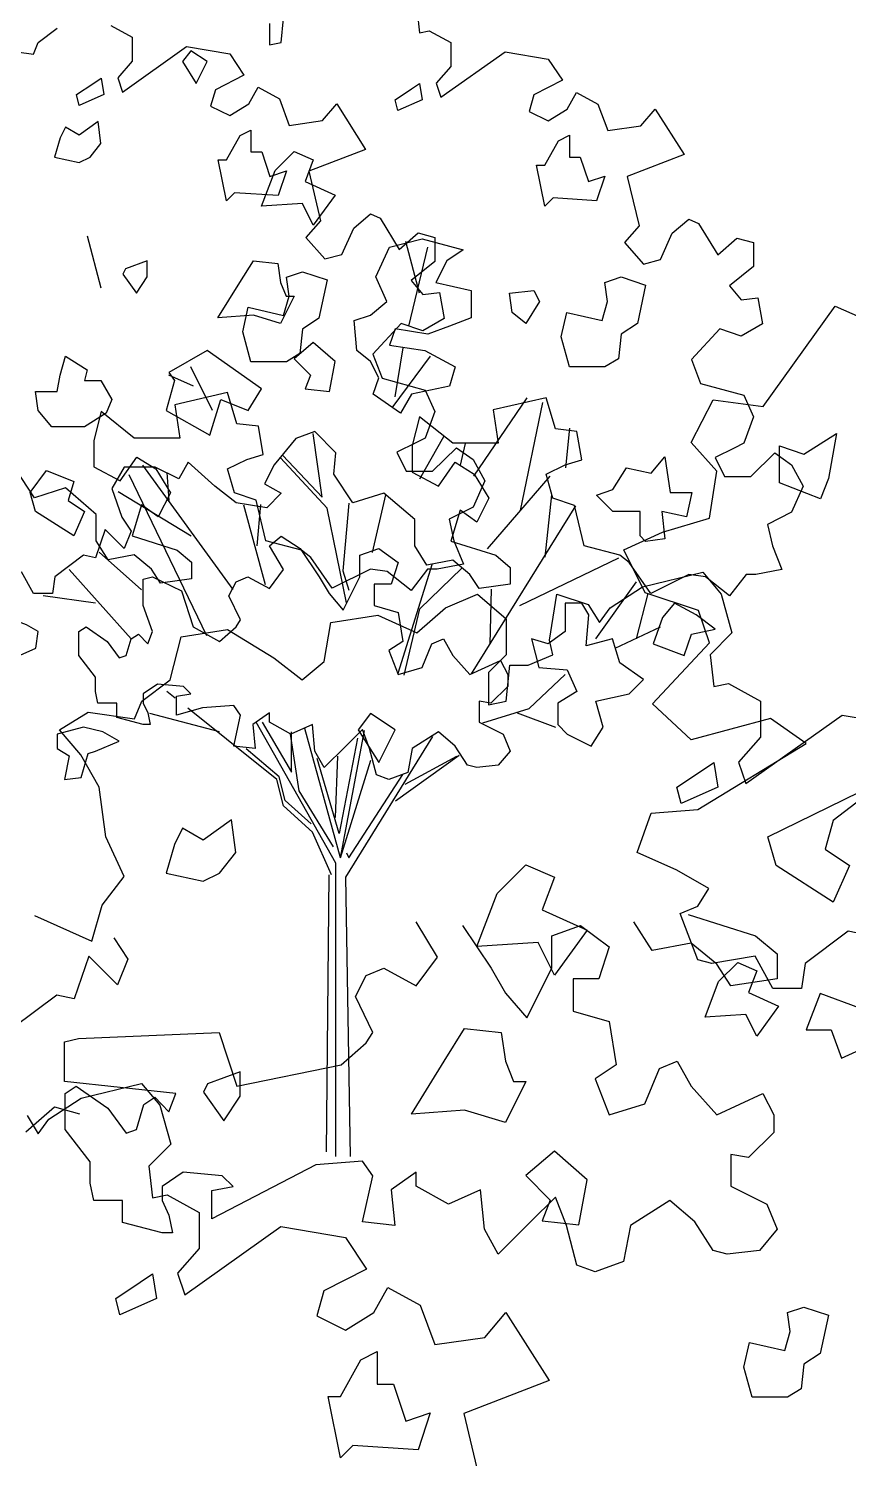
# Model space of a CAD drawing. Header units: inches. Extents: x -11 to 128, y 7 to 56.
# Drawn here: x 22.616 to 22.973, y 22.687 to 23.309 of the extents above; entities that cross this region are included whole.
import ezdxf

# ---------------------------------------------------------------- set-up
doc = ezdxf.new("R2010")
doc.units = ezdxf.units.IN
doc.header["$MEASUREMENT"] = 0
doc.layers.add('CAY', color=94, linetype='Continuous')
doc.layers.add('CAY-3', color=61, linetype='Continuous')
picture_1 = doc.add_image_def('image1.jpg', size_in_pixel=(1680, 1093))

# ---------------------------------------------------------------- blocks, each defined once
blk = doc.blocks.new('A$C76451831')
at = {"layer": 'CAY'}
for p, q in [((3764, 1772.8), (3822.4, 1787)), ((3822.4, 1787), (3840.1, 1765.7)), ((3732.8, 1752.2), (3764, 1772.8)), ((3573, 1752.2), (3604.2, 1765.7)), ((3604.2, 1765.7), (3631.9, 1741.6)), ((3673.8, 1720.9), (3680.9, 1765.7)), ((3680.9, 1765.7), (3711.5, 1755.7)), ((3840.1, 1765.7), (3850.7, 1728)), ((3462.1, 1738), (3507.5, 1745.1)), ((3507.5, 1745.1), (3545.3, 1728)), ((3545.3, 1728), (3573, 1752.2)), ((3711.5, 1755.7), (3722.2, 1738)), ((3722.2, 1738), (3732.8, 1752.2)), ((3317.1, 1724.4), (3361.9, 1731.5)), ((3361.9, 1731.5), (3406.7, 1703.8)), ((3455.6, 1700.3), (3462.1, 1738)), ((3631.9, 1741.6), (3631.9, 1706.7)), ((3306.5, 1682.6), (3317.1, 1724.4)), ((3677.3, 1706.7), (3673.8, 1720.9)), ((3850.7, 1728), (3829.5, 1706.7)), ((3406.7, 1703.8), (3434.4, 1682.6)), ((3631.9, 1706.7), (3614.8, 1689.6)), ((3653.2, 1696.7), (3677.3, 1706.7)), ((3829.5, 1706.7), (3833, 1676.1)), ((3434.4, 1682.6), (3455.6, 1700.3)), ((3614.8, 1689.6), (3614.8, 1658.4)), ((3631.9, 1661.9), (3635.5, 1696.7)), ((3635.5, 1696.7), (3653.2, 1696.7)), ((3278.8, 1661.9), (3306.5, 1682.6)), ((3833, 1676.1), (3847.2, 1679)), ((3847.2, 1679), (3878.4, 1661.9)), ((3271.7, 1644.8), (3278.8, 1661.9)), ((3614.8, 1658.4), (3631.9, 1661.9)), ((3878.4, 1661.9), (3878.4, 1627.1)), ((3199.2, 1634.2), (3226.9, 1651.3)), ((3226.9, 1651.3), (3271.7, 1644.8)), ((3864.3, 1582.3), (3957.4, 1648.4)), ((3957.4, 1648.4), (4019.9, 1637.7)), ((3219.8, 1610), (3199.2, 1634.2)), ((3878.4, 1627.1), (3857.2, 1602.9)), ((3237.5, 1578.7), (3219.8, 1610)), ((3857.2, 1602.9), (3864.3, 1582.3)), ((3244, 1530.4), (3237.5, 1578.7)), ((3261.7, 1492), (3244, 1530.4)), ((3240.4, 1464.3), (3261.7, 1492)), ((3175, 1454.3), (3230.4, 1429.5)), ((3230.4, 1429.5), (3240.4, 1464.3)), ((2228.3, 971.5), (2215.1, 1021.6)), ((2217.8, 939.8), (2236.3, 1016.3)), ((2204.6, 871.1), (2212.5, 918.7)), ((2027.8, 857.9), (2006.6, 900.2)), ((2201.9, 860.6), (2238.9, 910.7)), ((2009.3, 881.7), (1985.5, 892.2)), ((2281, 794.5), (2332.5, 870.4)), ((2326.2, 761), (2347.8, 865.6)), ((2491.6, 827), (2512.8, 868.3)), ((2512.8, 868.3), (2561.2, 861.8)), ((2134, 774), (2125.3, 835.7)), ((2228.6, 791.9), (2251.7, 832.8)), ((2370.1, 802.5), (2374.1, 840.9)), ((2268, 805.1), (2272.9, 825.9)), ((2516.4, 799.3), (2491.6, 827)), ((2047.7, 684.5), (1960.2, 805.1)), ((2138.7, 763.4), (2093.5, 812.2)), ((2095.8, 814.5), (2134, 774)), ((2022.3, 639.8), (1946.8, 795.6)), ((1985.8, 770.9), (1983.8, 797.9)), ((2294.3, 724.1), (2354.9, 794.5)), ((2509.3, 753.8), (2516.4, 799.3)), ((2007, 736.3), (1936.2, 779.1)), ((2182.7, 720.5), (2195.7, 776.4)), ((2350.1, 715.8), (2356.4, 776.4)), ((2079.1, 689), (2057.9, 766.3)), ((2071.1, 726.8), (2074.5, 766.9)), ((2157.5, 671.8), (2138.7, 763.4)), ((2159.9, 768.1), (2154, 702.8)), ((2278.7, 602.9), (2379.6, 765.8)), ((2463.9, 740.3), (2509.3, 753.8)), ((2426.2, 723.2), (2463.9, 740.3)), ((1958.8, 684.4), (1917.8, 720.8)), ((2446.8, 681.3), (2426.2, 723.2)), ((2207.6, 603.7), (2240.9, 709.9)), ((2325.4, 669), (2421.3, 715.4)), ((1948.8, 636.8), (1888.7, 704)), ((2154, 702.8), (2159.9, 684)), ((2228.7, 665.9), (2269.2, 705.2)), ((2296.7, 631.7), (2297.9, 685.1)), ((2399.3, 636.8), (2438.6, 692.2)), ((2438.6, 636.8), (2450, 680.8)), ((2498.7, 664.2), (2446.8, 681.3)), ((1914.2, 671.4), (1863.5, 678.5)), ((2213.4, 601.8), (2228.7, 665.9)), ((2509.3, 632.9), (2498.7, 664.2)), ((2417.8, 627.7), (2461.8, 648.6)), ((2334.4, 569.5), (2369.4, 602.2)), ((1991.5, 579.5), (1983.4, 586)), ((2041.2, 539.6), (2003.7, 569.7)), ((2289.6, 555.4), (2334.4, 569.5)), ((2034.5, 546.7), (1966.9, 564.4)), ((2147.3, 419.7), (2069.9, 556)), ((2075.8, 556.2), (2104.1, 507.8)), ((2323, 565.2), (2360, 551.4)), ((2102.9, 544.4), (2111.2, 489.7)), ((2104.1, 507.8), (2104.1, 546.7)), ((2151.6, 424.8), (2117.3, 549.9)), ((2168.2, 540.8), (2150.5, 448.4)), ((2151.6, 424.8), (2175, 548.1)), ((2156.8, 405.9), (2241.3, 542.4)), ((2089.9, 500.7), (2041.2, 539.6)), ((2092.3, 503.1), (2060.4, 530.2)), ((2150.5, 448.4), (2129.2, 520.8)), ((2146.9, 463.7), (2149.3, 523.1)), ((2151.6, 424.8), (2181.2, 519.2)), ((2205.1, 479.9), (2266.8, 524.3)), ((2214.5, 496), (2264.5, 523.1)), ((2096.6, 475.1), (2089.9, 500.7)), ((2098.2, 480.3), (2092.3, 503.1)), ((2159.9, 424.8), (2212.2, 505.4)), ((2111.2, 489.7), (2144.6, 435.4)), ((2124.5, 449.6), (2096.6, 475.1)), ((2123.3, 457.8), (2098.2, 480.3)), ((2143, 408.3), (2124.5, 449.6)), ((2157.5, 429.5), (2159.9, 424.8)), ((2147.3, 135.4), (2147.3, 419.7)), ((2138.3, 140.1), (2140.6, 408.3)), ((2161.5, 135.4), (2156.8, 405.9))]:
    blk.add_line(p, q, dxfattribs=at)
for points in [[(3524.3, 1634.1), (3500.5, 1649.9), (3488.6, 1634.1), (3508.4, 1602.4)], [(3821.2, 1594.5), (3833.1, 1602.4), (3837, 1578.6), (3801.4, 1562.8), (3797.4, 1578.6)], [(3369.9, 1515.3), (3365.9, 1547), (3338.2, 1527.2), (3318.4, 1539), (3310.5, 1523.2), (3302.6, 1495.5), (3338.2, 1487.6), (3354, 1495.5)], [(3623.3, 1475.7), (3651, 1503.4), (3678.7, 1491.5), (3666.8, 1459.8), (3710.3, 1440), (3678.7, 1396.5), (3662.8, 1428.1), (3603.5, 1424.2)], [(3837.8, 1390.3), (3856.3, 1408.8), (3874.8, 1400.9), (3866.9, 1379.8), (3895.9, 1366.6), (3874.8, 1337.5), (3864.2, 1358.6), (3824.6, 1356)], [(3571.8, 1313.3), (3591.6, 1345), (3627.2, 1341), (3631.2, 1313.3), (3639.1, 1293.5), (3651, 1293.5), (3631.2, 1253.9), (3591.6, 1265.8), (3540.1, 1261.8)], [(3342.6, 1291.2), (3338.7, 1283.3), (3358.5, 1255.6), (3374.3, 1279.3), (3374.3, 1303.1)], [(3702.4, 1154.9), (3710.3, 1198.4), (3678.7, 1226.2), (3651, 1202.4), (3674.7, 1178.6), (3666.8, 1158.8)], [(2022.5, 1195.9), (2006.6, 1206.4), (1998.7, 1195.9), (2011.9, 1174.8)], [(2220.4, 1169.5), (2228.3, 1174.8), (2231, 1158.9), (2207.2, 1148.4), (2204.6, 1158.9)], [(1919.5, 1116.7), (1916.9, 1137.8), (1898.4, 1124.6), (1885.2, 1132.5), (1880, 1122), (1874.7, 1103.5), (1898.4, 1098.2), (1909, 1103.5)], [(2362.9, 1119.3), (2373.5, 1124.6), (2373.5, 1103.5), (2384.1, 1103.5), (2392, 1079.7), (2407.8, 1085), (2399.9, 1061.2), (2357.7, 1063.9), (2349.7, 1055.9), (2341.8, 1095.6), (2349.7, 1095.6)], [(2088.5, 1090.3), (2106.9, 1108.8), (2125.4, 1100.8), (2117.5, 1079.7), (2146.5, 1066.5), (2125.4, 1037.5), (2114.9, 1058.6), (2075.3, 1055.9)], [(3862.3, 1017), (3867.6, 1040.8), (3901.9, 1032.9), (3907.2, 1051.4), (3904.5, 1069.8), (3920.4, 1075.1), (3944.1, 1067.2), (3936.2, 1030.2), (3920.4, 1019.7), (3917.7, 995.9), (3904.5, 988), (3870.2, 988)], [(2209.9, 855.3), (2183.5, 873.8), (2188.8, 889.6), (2180.8, 905.5), (2167.6, 916), (2165, 945.1), (2180.8, 950.3), (2196.7, 963.5), (2186.1, 987.3), (2199.3, 1016.3), (2231, 1024.3), (2270.6, 1013.7), (2254.7, 1003.1), (2244.2, 982), (2278.5, 974.1), (2278.5, 947.7), (2257.4, 939.8), (2236.3, 931.9), (2204.6, 937.1), (2199.3, 921.3), (2233.6, 916), (2262.7, 900.2), (2257.4, 881.7), (2220.4, 873.8)], [(1943.3, 995.2), (1940.7, 989.9), (1953.9, 971.5), (1964.4, 987.3), (1964.4, 1003.1)], [(2054.1, 982), (2067.3, 1003.1), (2091.1, 1000.5), (2093.7, 982), (2099, 968.8), (2106.9, 968.8), (2093.7, 942.4), (2067.3, 950.3), (2033, 947.7)], [(2365.6, 929.2), (2370.9, 953), (2405.2, 945.1), (2410.4, 963.5), (2407.8, 982), (2423.6, 987.3), (2447.4, 979.4), (2439.5, 942.4), (2423.6, 931.9), (2421, 908.1), (2407.8, 900.2), (2373.5, 900.2)], [(2318.1, 953), (2315.4, 971.5), (2339.2, 974.1), (2344.5, 963.5), (2331.3, 942.4)], [(2062.1, 857.9), (2075.3, 879), (2022.5, 916), (1985.5, 894.9), (1990.8, 887), (1982.9, 857.9), (2025.1, 834.2), (2035.7, 868.5)], [(2141.2, 876.4), (2146.5, 905.5), (2125.4, 923.9), (2106.9, 908.1), (2122.8, 892.2), (2117.5, 879)], [(1903.7, 887), (1919.5, 887), (1930.1, 868.5), (1924.8, 855.3), (1903.7, 842.1), (1872, 842.1), (1858.8, 857.9), (1856.2, 876.4), (1877.3, 876.4), (1880, 892.2), (1885.2, 910.7), (1906.4, 897.5)], [(2577.1, 788.1), (2577.1, 823.8), (2600.8, 815.8), (2632.5, 835.6), (2624.6, 792.1), (2616.7, 772.3)], [(2415.7, 781.4), (2428.9, 802.5), (2452.7, 797.2), (2465.9, 813), (2471.2, 778.7), (2492.3, 778.7), (2487, 755), (2463.2, 760.2), (2465.9, 733.8), (2447.4, 731.2), (2442.1, 736.5), (2442.1, 760.2), (2415.7, 760.2), (2399.9, 776.1)], [(1856.2, 760.2), (1850.9, 778.7), (1866.8, 799.8), (1893.2, 789.3), (1887.9, 770.8), (1903.7, 760.2), (1893.2, 736.5)], [(1999.5, 590.8), (1974.4, 593.1), (1960.6, 583.7), (1960.6, 574.6), (1964.9, 565.2), (1967.3, 553.8), (1960.6, 553.8), (1935.1, 560.5), (1935.1, 574.6), (1916.6, 574.6), (1914.2, 586), (1914.2, 599.8), (1898.1, 620.6), (1898.1, 643.8), (1905.2, 648.6), (1925.6, 634.4), (1937.4, 618.3), (1944.1, 620.6), (1948.8, 636.8), (1955.9, 641.5), (1964.9, 632), (1969.6, 643.8), (1960.6, 669), (1960.6, 694.6), (1969.6, 696.9), (1997.6, 683.2), (2009, 648.6), (2034.5, 634.4), (2050.6, 648.6), (2054.9, 655.2), (2043.5, 678.5), (2050.6, 692.2), (2062, 696.9), (2082.9, 685.5), (2096.6, 704), (2082.9, 726.8), (2094.3, 736.3), (2112.7, 724.5), (2131.2, 696.9), (2140.6, 680.8), (2154.4, 664.7), (2170.5, 696.9), (2170.5, 717.8), (2189, 724.5), (2207.5, 710.7), (2200.8, 689.9), (2184.3, 689.9), (2184.3, 669), (2207.5, 662.3), (2212.2, 634.4), (2198.4, 625.4), (2207.5, 602.2), (2230.7, 609.2), (2240.1, 632), (2251.5, 636.8), (2260.5, 620.6), (2277, 602.2), (2306.9, 615.9), (2314, 602.2), (2314, 590.8), (2297.5, 574.6), (2286.1, 576.6), (2286.1, 556.2), (2309.3, 544.4), (2316, 528.2), (2304.6, 514.5), (2283.7, 512.1), (2274.7, 514.5), (2262.9, 533), (2246.8, 546.7), (2221.2, 530.6), (2216.9, 507.4), (2198.4, 500.7), (2186.6, 505), (2179.9, 530.6), (2172.9, 549.1), (2156.8, 533), (2135.9, 512.1), (2126.9, 528.2), (2124.5, 553.8), (2103.7, 544.4), (2082.9, 556.2), (2082.9, 565.2), (2066.7, 553.8), (2069.1, 530.6), (2048.3, 533), (2054.9, 562.8), (2048.3, 572.3), (2018, 569.9), (1992.8, 562.8), (1992.8, 581.3), (2006.6, 583.7)], [(2392.2, 660), (2385.5, 671.4), (2369.4, 671.4), (2369.4, 643.8), (2352.9, 632), (2336.8, 636.8), (2343.9, 609.2), (2371.4, 606.9), (2380.8, 586), (2362.3, 574.6), (2362.3, 553.8), (2371.4, 544.4), (2394.6, 533), (2406.4, 551.4), (2399.3, 576.6), (2431.5, 583.7), (2445.3, 597.4), (2422.5, 613.6), (2415.4, 636.8), (2389.8, 630.1)], [(2475.5, 671.4), (2463.7, 657.6), (2454.7, 632), (2484.6, 620.6), (2491.7, 641.5), (2514.8, 646.2), (2496.4, 660)]]:
    blk.add_lwpolyline(points, close=True, dxfattribs=at)
for points in [[(1824.2, 1207.4), (1854.1, 1203), (1858.8, 1214.4), (1877.3, 1228.2)], [(2082.9, 1232.9), (2082.9, 1212.1), (2094.3, 1214.4), (2096.6, 1237.6)], [(2225.9, 1244.3), (2228.3, 1223.9), (2237.7, 1225.8), (2258.6, 1214.4), (2258.6, 1191.2), (2244.4, 1175.1), (2249.1, 1161.4), (2311.2, 1205.4), (2352.9, 1198.3), (2366.7, 1177.9), (2339.1, 1163.7), (2334.4, 1147.6), (2352.9, 1138.5), (2371.4, 1149.9), (2380.4, 1166.1), (2401.2, 1154.7), (2410.7, 1129.1), (2442.9, 1133.8), (2456.7, 1149.9), (2484.6, 1105.9), (2429.6, 1084.7), (2441, 1036.7), (2426.8, 1020.6), (2445.3, 999.7), (2461.8, 1004.1), (2473.2, 1029.6), (2489.3, 1043.4), (2498.7, 1039.1), (2517.2, 1008.8), (2535.7, 1024.9), (2551.8, 1020.6), (2551.8, 997.4), (2528.6, 978.9), (2540, 965.1), (2556.1, 967.1), (2560.8, 941.9), (2540, 930.1), (2519.2, 937.2), (2491.7, 907.3), (2500.7, 884.1), (2542.4, 872.7), (2551.8, 851.9), (2542.4, 826.3), (2533.3, 821.6), (2514.8, 812.5), (2523.9, 794.1), (2549.4, 794.1), (2572.6, 816.9), (2588.7, 805.5), (2600.1, 784.6), (2588.7, 759.5), (2565.6, 747.7), (2570.3, 726.8), (2579.3, 704), (2554.2, 699.3), (2544.7, 699.3), (2528.6, 678.5), (2505.4, 696.9), (2489.3, 699.3), (2452.3, 680.8), (2431.5, 710.7), (2422.5, 717.8), (2387.9, 726.8), (2378.5, 766.1), (2357.6, 773.2), (2350.9, 796.4), (2369.4, 805.5), (2385.5, 810.2), (2380.8, 837.7), (2360, 840.1), (2350.9, 870.4), (2299.8, 858.6), (2304.6, 826.3), (2260.5, 826.3), (2228.3, 851.9), (2221.2, 824), (2221.2, 798.4), (2246.8, 784.6), (2262.9, 807.8), (2281.4, 796.4), (2295.5, 773.2), (2283.7, 750), (2267.6, 761.4), (2258.6, 731.5), (2302.2, 717.8), (2316, 706), (2316, 689.9), (2286.1, 685.5), (2277, 699.3), (2260.5, 713.1), (2235.4, 708.3), (2223.6, 726.8), (2223.6, 752.4), (2193.7, 777.9), (2163.8, 768.5), (2145.4, 796.4), (2147.3, 816.9), (2126.9, 837.7), (2108.4, 831), (2087.6, 805.5), (2078.1, 787), (2094.3, 777.9), (2080.5, 763.8), (2050.6, 768.5), (2029.8, 784.6), (2004.2, 807.8), (1995.2, 791.7), (1972, 803.1), (1942.1, 803.1), (1930.3, 782.3), (1939.8, 754.7), (1948.8, 741), (1942.1, 724.5), (1930.3, 736.3), (1923.7, 742.9), (1914.2, 715.4), (1902.8, 717.8), (1874.9, 696.9), (1872.6, 680.8), (1854.1, 680.8), (1842.7, 701.7)]]:
    blk.add_lwpolyline(points, dxfattribs=at)
at = {"layer": 'CAY-3'}
for p, q in [((3220.2, 1277.6), (3278.5, 1291.8)), ((3278.5, 1291.8), (3296.2, 1270.6)), ((3188.9, 1257), (3220.2, 1277.6)), ((3166.6, 1244.7), (3194.3, 1268.9)), ((3167.7, 1260.5), (3178.3, 1242.8)), ((3194.3, 1268.9), (3218.5, 1262.4)), ((3296.2, 1270.6), (3306.9, 1232.8)), ((3178.3, 1242.8), (3188.9, 1257)), ((3306.9, 1232.8), (3285.6, 1211.6)), ((3285.6, 1211.6), (3289.2, 1180.9)), ((3289.2, 1180.9), (3303.3, 1183.9)), ((3303.3, 1183.9), (3334.6, 1166.8)), ((3334.6, 1166.8), (3334.6, 1131.9)), ((3320.4, 1087.1), (3413.6, 1153.2)), ((3413.6, 1153.2), (3476.1, 1142.6)), ((3476.1, 1142.6), (3496.7, 1111.9)), ((3334.6, 1131.9), (3313.3, 1107.8)), ((3496.7, 1111.9), (3455.4, 1090.7)), ((3313.3, 1107.8), (3320.4, 1087.1)), ((3503.8, 1070), (3517.3, 1094.2)), ((3517.3, 1094.2), (3548.6, 1077.1)), ((3455.4, 1090.7), (3448.4, 1066.5)), ((3448.4, 1066.5), (3476.1, 1052.9)), ((3476.1, 1052.9), (3503.8, 1070)), ((3548.6, 1077.1), (3562.7, 1038.8)), ((3611.1, 1045.8), (3631.7, 1070)), ((3631.7, 1070), (3673.6, 1003.9)), ((3562.7, 1038.8), (3611.1, 1045.8)), ((3673.6, 1003.9), (3591, 972.1)), ((3591, 972.1), (3608.1, 900.1)), ((2561.2, 861.8), (2631.1, 959.1)), ((2631.1, 959.1), (2686.6, 934.3)), ((6577.4, 899), (6564.2, 949.2)), ((2453.9, 573.9), (2509.3, 632.9)), ((2491.6, 539.1), (2453.9, 573.9)), ((2568.3, 559.8), (2491.6, 539.1)), ((2603, 535.6), (2568.3, 559.8)), ((2498.1, 471.6), (2603, 535.6)), ((2452.7, 468.1), (2498.1, 471.6)), ((2439.1, 429.8), (2452.7, 468.1)), ((2477.5, 412.7), (2439.1, 429.8)), ((2508.7, 395), (2477.5, 412.7)), ((2498.1, 377.9), (2508.7, 395)), ((2481, 370.8), (2498.1, 377.9)), ((2245.7, 328.6), (2225, 362.9)), ((2453.8, 335.1), (2436.1, 362.9)), ((2498.1, 326), (2481, 370.8)), ((2488.6, 369.9), (2554, 349.3)), ((1932.1, 347.2), (1945.6, 326.5)), ((2269.8, 359.3), (2297.6, 318)), ((2356.5, 349.3), (2384.2, 359.3)), ((2356.5, 318), (2356.5, 349.3)), ((2384.2, 359.3), (2411.9, 338.7)), ((2554, 349.3), (2574.7, 331.6)), ((2643.7, 353.7), (2601.9, 322.4)), ((2660.8, 350.1), (2643.7, 353.7)), ((2411.9, 338.7), (2401.9, 307.4)), ((2491.5, 342.2), (2453.8, 335.1)), ((2516.3, 321.6), (2491.5, 342.2)), ((1908, 329.4), (1893.8, 288.2)), ((1917.9, 319.4), (1908, 329.4)), ((1935.6, 301.8), (1917.9, 319.4)), ((1945.6, 326.5), (1935.6, 301.8)), ((2225, 300.9), (2245.7, 328.6)), ((2511.7, 322.4), (2498.1, 326)), ((2553.5, 329.5), (2511.7, 322.4)), ((2529.9, 300.9), (2516.3, 321.6)), ((2570.6, 298.2), (2553.5, 329.5)), ((2574.7, 331.6), (2574.7, 307.4)), ((2601.9, 322.4), (2598.3, 298.2)), ((2166.1, 290.3), (2176.7, 310.9)), ((2176.7, 310.9), (2193.8, 318)), ((2193.8, 318), (2225, 300.9)), ((2297.6, 318), (2311.7, 293.8)), ((2332.3, 269.7), (2356.5, 318)), ((2377.2, 307.4), (2377.2, 276.1)), ((2401.9, 307.4), (2377.2, 307.4)), ((2574.7, 307.4), (2529.9, 300.9)), ((1876.7, 291.7), (1834.8, 260.5)), ((1893.8, 288.2), (1876.7, 291.7)), ((2311.7, 293.8), (2332.3, 269.7)), ((2598.3, 298.2), (2570.6, 298.2)), ((2183.2, 255.5), (2166.1, 290.3)), ((2377.2, 276.1), (2411.9, 266.1)), ((2411.9, 266.1), (2419, 224.2)), ((1884.4, 246.4), (1898, 249.9)), ((1898, 249.9), (2034.2, 255.5)), ((2034.2, 255.5), (2051.3, 203.6)), ((2176.7, 245.5), (2183.2, 255.5)), ((1884.4, 208.1), (1884.4, 246.4)), ((2152.5, 224.2), (2176.7, 245.5)), ((2051.3, 203.6), (2152.5, 224.2)), ((2419, 224.2), (2398.4, 210.7)), ((2460.9, 220.7), (2478, 227.8)), ((2478, 227.8), (2491.5, 203.6)), ((1992.3, 196.5), (1884.4, 208.1)), ((2398.4, 210.7), (2411.9, 175.9)), ((2446.7, 186.5), (2460.9, 220.7)), ((1885, 196.5), (1895.6, 203.6)), ((1885, 161.7), (1885, 196.5)), ((1895.6, 203.6), (1926.3, 182.3)), ((1985.3, 178.8), (1992.3, 196.5)), ((2491.5, 203.6), (2516.3, 175.9)), ((2516.3, 175.9), (2561.1, 196.5)), ((2561.1, 196.5), (2571.7, 175.9)), ((1926.3, 182.3), (1944, 158.2)), ((1954, 161.7), (1961.1, 185.9)), ((1961.1, 185.9), (1971.7, 193)), ((1971.7, 193), (1985.3, 178.8)), ((2411.9, 175.9), (2446.7, 186.5)), ((2571.7, 175.9), (2571.7, 158.8)), ((1909.2, 130.4), (1885, 161.7)), ((1944, 158.2), (1954, 161.7)), ((2571.7, 158.8), (2547, 134.6)), ((1909.2, 109.8), (1909.2, 130.4)), ((2127.7, 127.5), (2027.1, 75)), ((2173.1, 131), (2127.7, 127.5)), ((2183.2, 116.9), (2173.1, 131)), ((2529.9, 137.5), (2529.9, 106.9)), ((2547, 134.6), (2529.9, 137.5)), ((1999.4, 120.4), (1978.8, 106.3)), ((2037.1, 116.9), (1999.4, 120.4)), ((2047.8, 106.3), (2037.1, 116.9)), ((2173.1, 72.1), (2183.2, 116.9)), ((2225, 120.4), (2200.9, 103.3)), ((2225, 106.9), (2225, 120.4)), ((1912.7, 92.7), (1909.2, 109.8)), ((1978.8, 106.3), (1978.8, 92.7)), ((2027.1, 102.7), (2047.8, 106.3)), ((2027.1, 75), (2027.1, 102.7)), ((2200.9, 103.3), (2204.4, 68.5)), ((2256.3, 89.2), (2225, 106.9)), ((2287.5, 103.3), (2256.3, 89.2)), ((2291.1, 65), (2287.5, 103.3)), ((2529.9, 106.9), (2564.7, 89.2)), ((1940.4, 92.7), (1912.7, 92.7)), ((1940.4, 71.5), (1940.4, 92.7)), ((1978.8, 92.7), (1985.3, 78.5)), ((2360.1, 96.2), (2335.9, 72.1)), ((2370.7, 68.5), (2360.1, 96.2)), ((2470.9, 92.7), (2432.6, 68.5)), ((2495.1, 72.1), (2470.9, 92.7)), ((2564.7, 89.2), (2574.7, 65)), ((1978.8, 61.4), (1940.4, 71.5)), ((1985.3, 78.5), (1988.8, 61.4)), ((2204.4, 68.5), (2173.1, 72.1)), ((2335.9, 72.1), (2304.6, 40.8)), ((2512.8, 44.3), (2495.1, 72.1)), ((1988.8, 61.4), (1978.8, 61.4)), ((2304.6, 40.8), (2291.1, 65)), ((2380.7, 30.2), (2370.7, 68.5)), ((2432.6, 68.5), (2426.1, 33.7)), ((2574.7, 65), (2557.6, 44.3)), ((2526.3, 40.8), (2512.8, 44.3)), ((2557.6, 44.3), (2526.3, 40.8)), ((2398.4, 23.7), (2380.7, 30.2)), ((2426.1, 33.7), (2398.4, 23.7))]:
    blk.add_line(p, q, dxfattribs=at)
blk.add_lwpolyline([(6586.8, 1153.4), (6607.6, 1142), (6607.6, 1118.8), (6593.5, 1102.7), (6598.2, 1088.9), (6660.3, 1132.9), (6702, 1125.9), (6715.7, 1105.4), (6688.2, 1091.2), (6683.5, 1075.1), (6702, 1066.1), (6720.4, 1077.5), (6729.5, 1093.6), (6750.3, 1082.2), (6759.7, 1056.6), (6792, 1061.4), (6805.7, 1077.5), (6833.6, 1033.4), (6778.6, 1012.2), (6790, 964.2), (6775.9, 948.1), (6794.3, 927.3), (6810.8, 931.6), (6822.2, 957.2), (6838.4, 970.9), (6847.8, 966.6), (6866.3, 936.3), (6884.7, 952.4), (6900.9, 948.1), (6900.9, 924.9), (6877.7, 906.4), (6889.1, 892.7), (6905.2, 894.6), (6909.9, 869.5), (6889.1, 857.7), (6868.2, 864.7), (6840.7, 834.9), (6849.8, 811.7), (6891.4, 800.2), (6900.9, 779.4), (6891.4, 753.8), (6882.4, 749.1), (6863.9, 740.1), (6872.9, 721.6), (6898.5, 721.6), (6921.7, 744.4), (6937.8, 733), (6949.2, 712.2), (6937.8, 687), (6914.6, 675.2), (6919.3, 654.4), (6928.4, 631.5), (6903.2, 626.8), (6893.8, 626.8), (6877.7, 606), (6854.5, 624.5), (6838.4, 626.8), (6801.4, 608.3), (6780.6, 638.2), (6771.5, 645.3), (6736.9, 654.4), (6727.5, 693.7), (6706.7, 700.8), (6700, 724), (6718.5, 733), (6734.6, 737.7), (6729.9, 765.3), (6709, 767.6), (6700, 797.9), (6648.9, 786.1), (6653.6, 753.8), (6609.6, 753.8), (6577.4, 779.4), (6570.3, 751.5), (6570.3, 725.9), (6595.8, 712.2), (6611.9, 735.4), (6630.4, 724), (6644.6, 700.8), (6632.8, 677.6), (6616.7, 689), (6607.6, 659.1), (6651.2, 645.3), (6665, 633.5), (6665, 617.4), (6635.1, 613.1), (6626.1, 626.8), (6609.6, 640.6), (6584.4, 635.9), (6572.6, 654.4), (6572.6, 679.9), (6542.8, 705.5), (6512.9, 696), (6494.4, 724)], dxfattribs=at)
for points in [[(3277.4, 1099.3), (3289.2, 1107.2), (3293.2, 1083.5), (3257.6, 1067.6), (3253.6, 1083.5)], [(6569.5, 1097), (6577.4, 1102.3), (6580, 1086.5), (6556.3, 1075.9), (6553.6, 1086.5)], [(6712, 1046.9), (6722.6, 1052.1), (6722.6, 1031), (6733.1, 1031), (6741, 1007.2), (6756.9, 1012.5), (6748.9, 988.8), (6706.7, 991.4), (6698.8, 983.5), (6690.9, 1023.1), (6698.8, 1023.1)], [(3491.1, 1024.1), (3507, 1032), (3507, 1000.3), (3522.8, 1000.3), (3534.7, 964.7), (3558.4, 972.6), (3546.6, 936.9), (3483.2, 940.9), (3471.3, 929), (3459.5, 988.4), (3471.3, 988.4)], [(6714.6, 856.8), (6719.9, 880.5), (6754.2, 872.6), (6759.5, 891.1), (6756.9, 909.6), (6772.7, 914.8), (6796.5, 906.9), (6788.5, 870), (6772.7, 859.4), (6770.1, 835.6), (6756.9, 827.7), (6722.6, 827.7)], [(1847.4, 650.5), (1821.8, 660), (1812.8, 636.8), (1828.9, 636.8), (1835.6, 618.3), (1856.4, 627.7), (1858.8, 643.8)], [(1921.3, 546.7), (1902.8, 551.4), (1877.3, 544.4), (1877.3, 530.6), (1888.7, 523.5), (1884.3, 500.7), (1900.5, 502.7), (1907.1, 525.9), (1914.2, 528.2), (1937.4, 537.7)], [(2573.8, 417.4), (2565.9, 445.1), (2684, 503), (2629.2, 460.9), (2621.3, 433.2), (2645.1, 417.4), (2629.2, 381.7)], [(2654.9, 279), (2616.6, 293.2), (2603, 258.3), (2627.2, 258.3), (2637.2, 230.6), (2668.5, 244.8), (2672, 269)]]:
    blk.add_lwpolyline(points, close=True, dxfattribs=at)

msp = doc.modelspace()

# ---------------------------------------------------------------- block references
at = {"layer": 'CAY', "xscale": 0.0004489089019145984, "yscale": 0.0004489089019145984, "zscale": 0.0004489089019145984}
for p in [(19.69482, 22.79263), (21.78568, 22.75783), (21.19327, 22.27055)]:
    msp.add_blockref('A$C76451831', p, dxfattribs=at)

# ---------------------------------------------------------------- pictures from other files: only their frames are drawn
image = msp.add_image(picture_1, insert=(12.49661, 7.37723), size_in_units=(74.4025, 48.40591))
image.dxf.flags = 6

doc.saveas('drawing.dxf')
